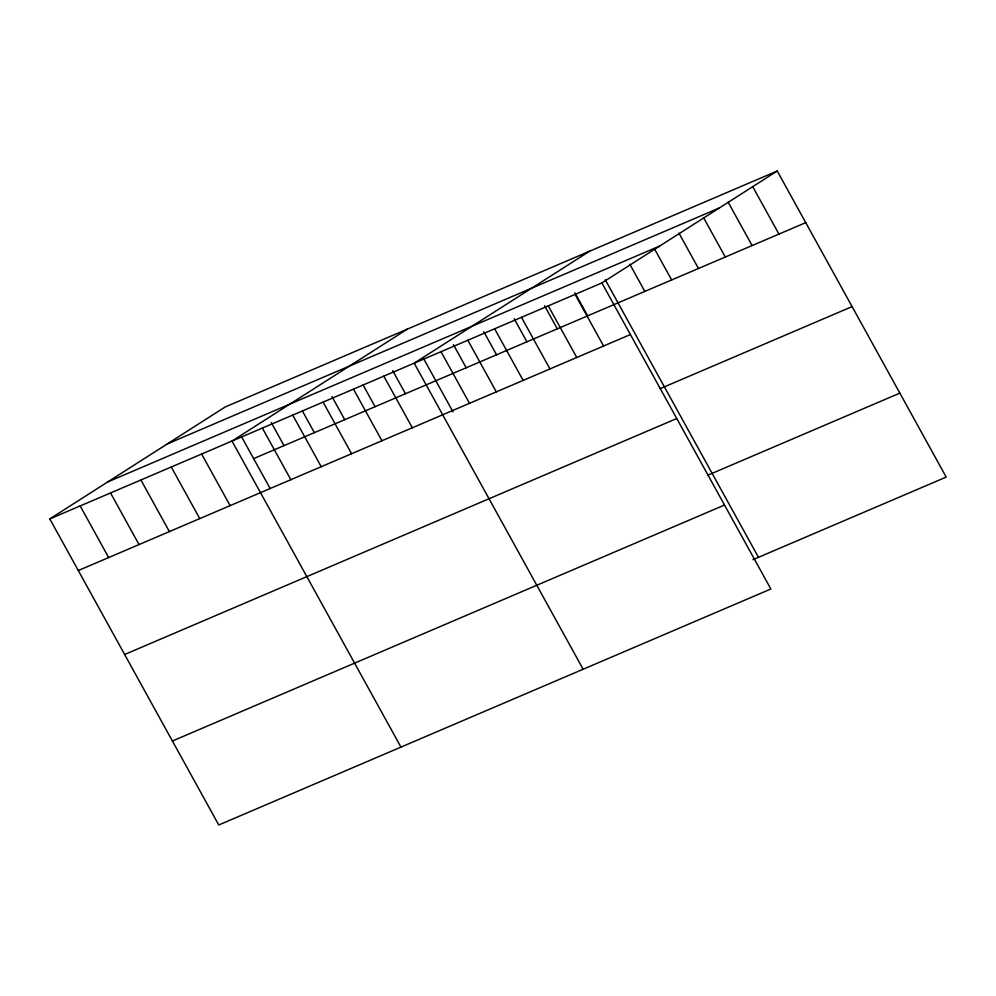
<?xml version="1.0" encoding="UTF-8"?>
<svg xmlns="http://www.w3.org/2000/svg" width="996" height="996" viewBox="0 0 996 996"><rect width="100%" height="100%" fill="white"/><g stroke="black" fill="none" stroke-linecap="round" stroke-linejoin="round"><path stroke-width="1.49" d="M49.8 518.916L601.908 282.939L770.867 588.997L218.759 824.987L49.8 518.916L225.133 407.003L777.241 171.013L946.2 477.084L752.964 559.677M407.327 329.128L231.993 441.041L400.952 747.112M589.52 251.253L414.187 363.167L583.146 669.237M601.908 282.939L777.241 171.013M167.278 443.93L719.386 207.952M107.655 481.977L659.763 246M253.631 458.621L805.739 222.643M78.298 570.534L630.406 334.556M660.236 388.614L852.09 306.606M124.649 654.497L676.757 418.519M707.994 475.117L899.849 393.121M172.408 741.012L724.515 505.034M752.677 186.551L778.922 234.097M728.101 202.088L752.105 245.564M703.537 217.626L725.287 257.018M678.973 233.164L698.47 268.484M654.409 248.701L671.653 279.951M629.833 264.239L644.835 291.405M605.269 279.776L758.479 557.324M574.904 292.762L587.652 315.857M575.09 294.393L603.588 346.01M548.273 305.859L576.771 357.477M544.538 305.735L557.287 328.829M521.456 317.313L549.954 368.943M514.173 318.72L526.921 341.802M494.639 328.78L523.137 380.397M483.807 331.693L496.556 354.788M467.821 340.246L496.319 391.864M453.441 344.678L466.19 367.761M441.004 351.7L469.502 403.33M423.823 359.008L453.018 411.896M392.71 370.637L405.459 393.719M383.821 376.139L412.319 427.77M363.092 384.966L375.094 406.704M353.456 389.125L381.954 440.742M331.979 396.595L344.728 419.677M323.09 402.098L351.588 453.728M302.361 410.925L314.363 432.662M292.724 415.083L321.222 466.701M271.248 422.541L283.997 445.635M262.359 428.056L290.857 479.686M241.63 436.883L270.078 488.414M201.628 454.014L230.126 505.644M171.262 467L199.76 518.617M140.897 479.972L169.395 531.603M110.531 492.958L139.029 544.575M80.166 505.931L108.664 557.548"/></g></svg>
